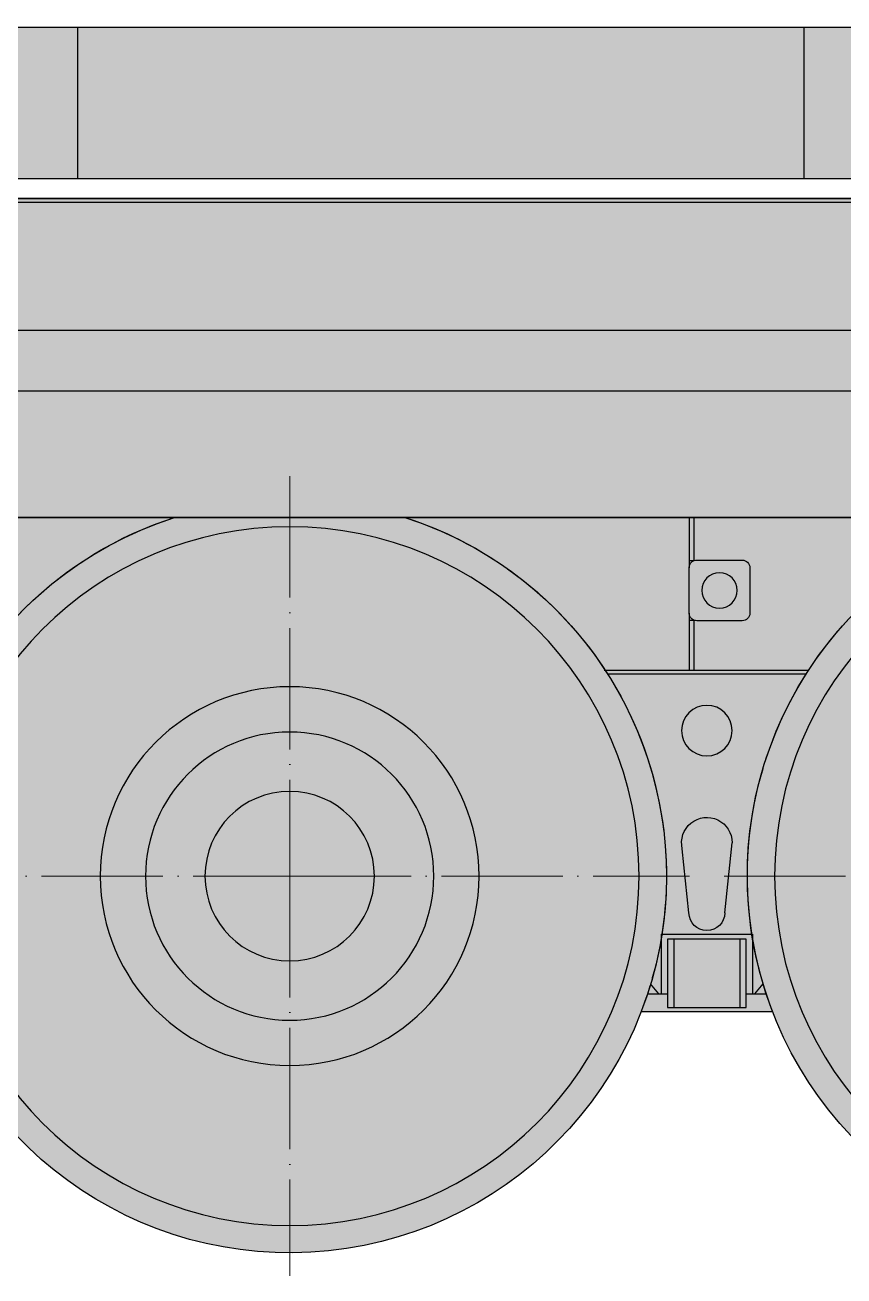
# Model space of a CAD drawing. Header units: millimetres. Extents: x 23077 to 36984, y -3880 to 22709.
# Drawn here: x 27710 to 29330, y 6471 to 8945 of the extents above; entities that cross this region are included whole.
import ezdxf

# ---------------------------------------------------------------- set-up
doc = ezdxf.new("R2010")
doc.units = ezdxf.units.MM
doc.set_wipeout_variables(frame=1)
doc.linetypes.add('ACAD_ISO04W100', pattern=[30, 24, -3, 0, -3])
doc.layers.add('LTM-1160-2', color=251, linetype='Continuous')
doc.layers.add('LTM-1160-2 Оси', color=254, linetype='ACAD_ISO04W100', lineweight=15)
doc.layers.add('LTM-1160-2 Штрих', color=41, linetype='Continuous', lineweight=15)

# ---------------------------------------------------------------- blocks, each defined once
blk = doc.blocks.new('BLOCK-20160220.19073059')
at = {"color": 0, "linetype": 'ByBlock', "lineweight": -2, "transparency": 16777216}
blk.add_wipeout([(-227.8662243090806, 709.2968234943105), (-227.86622430908042, 709.2968234943105), (-419.244714765826, 615.8399703988989), (-576.3600593647211, 472.0530499521126), (-686.3718673294494, 289.68717565450197), (-740.2893261592815, 83.6463601995697), (-745, -2.2737367544323206e-13), (-745, -2.2737367544323206e-13), (-714.5571073825499, -210.79169881445182), (-591.0616921810196, -453.5097309166688), (-426.7594399572852, -610.6565158969028), (-227.78045373816522, -709.3243721280387), (-2.296357548559058e-13, -745.0000000000014), (196.60498213137066, -718.5899254798434), (377.26332944111545, -642.415270879366), (493.52445895357164, -558.0847681263034), (631.2631492190809, -395.6410449359562), (717.4112991757866, -200.86320672268062), (744.9283749221478, 10.330355069266943), (711.5655190565736, 220.67965943819695), (620.0493405415529, 412.9937230685173), (477.8590801698158, 571.5555086772124), (296.6153629822864, 683.4064138145727), (227.86622430908716, 709.2968234943178)], dxfattribs=at)
at = {"layer": 'LTM-1160-2 Штрих', "extrusion": (0, 0, -1)}
h = blk.add_hatch(color=251, dxfattribs=at)
h.dxf.hatch_style = 1
h.paths.add_polyline_path([(0, 691), (0, 709.2968234794971), (-227.8662244013321, 709.2968234646833, 0.3258367228850333), (-745.0000000000073, 0), (-691, 0, -0.4142135623730951)])
h.paths.add_polyline_path([(-691, 0), (-745.0000000000073, 0, 0.4142135623730964), (0, -745.0000000000036), (0, -691, -0.4142135623730951)])
h.paths.add_polyline_path([(745, 0), (691, 0, -0.414213562373095), (0, -691), (0, -745, 0.4142135623730928)])
h.paths.add_polyline_path([(227.8662243090803, 709.296823494311), (0, 709.2968234794971), (0, 691, -0.4142135623730951), (691, 0), (745, 0, 0.3258367229209976)])
h = blk.add_hatch(color=252, dxfattribs=at)
h.dxf.hatch_style = 1
h.paths.add_polyline_path([(0, 374.5409214720639), (0, 691, 0.4142135623730951), (-691, 0), (-374.5409214720639, 0, -0.4142135623730951)])
h.paths.add_polyline_path([(-374.5409214720639, 0), (-691, 0, 0.4142135623730951), (0, -691), (0, -374.5409214720639, -0.4142135623730951)])
h.paths.add_polyline_path([(691, 0), (374.5409214720639, 0, -0.4142135623730951), (0, -374.5409214720639), (0, -691, 0.4142135623730951)])
h.paths.add_polyline_path([(0, 691), (0, 374.5409214720639, -0.4142135623730951), (374.5409214720639, 0), (691, 0, 0.4142135623730951)])
h = blk.add_hatch(color=256, dxfattribs=at)
h.dxf.hatch_style = 1
h.set_gradient(color1=(132, 132, 132), color2=(214, 214, 214), tint=1, name='HEMISPHERICAL')
h.paths.add_polyline_path([(0, 285), (0, 374.5409214720639, 0.4142135623730951), (-374.5409214720639, 0), (-285, 0, -0.4142135623730951)])
h.paths.add_polyline_path([(0, 167.5), (0, 285, 0.4142135623730951), (-285, 0), (-167.5, 0, -0.4142135623730951)], flags=17)
h.paths.add_polyline_path([(-285, 0), (-374.5409214720639, 0, 0.4142135623730951), (0, -374.5409214720639), (0, -285, -0.4142135623730951)])
h.paths.add_polyline_path([(-167.5, 0), (-285, 0, 0.4142135623730951), (0, -285), (0, -167.5, -0.4142135623730951)], flags=17)
h.paths.add_polyline_path([(285, 0), (167.5, 0, -0.4142135623730951), (0, -167.5), (0, -285, 0.4142135623730949)], flags=17)
h.paths.add_polyline_path([(374.5409214720639, 0), (285, 0, -0.4142135623730949), (0, -285), (0, -374.5409214720639, 0.4142135623730951)])
h.paths.add_polyline_path([(0, 285), (0, 167.5, -0.4142135623730951), (167.5, 0), (285, 0, 0.4142135623730949)], flags=17)
h.paths.add_polyline_path([(0, 374.5409214720639), (0, 285, -0.4142135623730949), (285, 0), (374.5409214720639, 0, 0.4142135623730951)])
h = blk.add_hatch(color=256, dxfattribs=at)
h.dxf.hatch_style = 1
h.paths.add_polyline_path([(0, 167.5, 0.4142135623730951), (-167.5, 0), (0, 0)])
h.paths.add_polyline_path([(0, 0), (-167.5, 0, 0.4142135623730951), (0, -167.5)])
h.paths.add_polyline_path([(167.5, 0), (0, 0), (0, -167.5, 0.4142135623730951)])
h.paths.add_polyline_path([(0, 167.5), (0, 0), (167.5, 0, 0.4142135623730951)])
at = {"color": 0, "linetype": 'ByBlock', "lineweight": -2, "transparency": 16777216}
blk.add_lwpolyline([(227.8662244013249, 709.2968234646833), (-227.8662243090803, 709.296823494311, 0.3258367229209975), (-745, 0, 1.966640379264722), (227.8662243090876, 709.2968234943182)], format="xyb", dxfattribs=at)
for radius in [691.0000000000001, 374.5409214720646, 285.0000000000001, 167.5]:
    blk.add_circle((0, 0), radius, dxfattribs=at)
at = {"layer": 'LTM-1160-2 Оси', "ltscale": 10, "transparency": 16777216}
for p, q in [((0, 790.7953798712697), (0, 0)), ((0, 0), (-790.7953798712697, 0)), ((0, 0), (0, -790.7953798712697)), ((790.7953798712697, 0), (0, 0))]:
    blk.add_line(p, q, dxfattribs=at)
blk = doc.blocks.new('BLOCK-20160220.15365116')
at = {"color": 0, "linetype": 'ByBlock', "lineweight": -2, "transparency": 16777216}
blk.add_wipeout([(1629.5311524008866, 1500.0922033359539), (1454.999999998108, 1197.795379870514), (904.9999999988355, 1197.795379870514), (730.4688475960571, 1500.0922033359539), (-2315.1716772737345, 1500.0922033359539), (-3173.000000002503, 1500.0922033359539), (-3173.000000002503, 1281.880696915323), (-3165.9289321905817, 1274.8096291034017), (-3153.000000002066, 1274.8096291034017), (-3153.000000002066, 1194.8096291052943), (-3165.9289321905817, 1194.8096291052943), (-3173.000000002503, 1187.7385612933722), (-3173.000000002503, 698.7774685912891), (-3183.000000000902, 698.7774685912891), (-3196.9175359263327, 700.7953798711242), (-3220.005970593775, 700.7931056723464), (-3231.9175359261862, 703.7774685923077), (-3488.082464074978, 703.7774685923077), (-3500, 700.7953798711242), (-3523.0824640748333, 700.7953798711242), (-3535.0000000034925, 698.7774685912891), (-3541.000000002896, 698.7774685912891), (-3541.000000001077, 2005.8096291031688), (-3154.836297271686, 2005.8096291031688), (-2435.0333946968026, 2130.3180005306785), (-2429.109022988996, 2130.7953798711524), (-1029.534028741182, 2130.795379871415), (-1020.0000000004366, 2133.3500151740736), (-1020.0000000004366, 2140.7953798734534), (1019.9999999967984, 2140.7953798734534), (1019.9999999967984, 2133.9886739988287), (1028.3422751454052, 2130.795379871415), (4949.048737613338, 2130.795379871415), (4949.048737613338, 1629.4713075185427), (4938.048737611098, 1629.4713075185427), (4938.048737611098, 1512.8071284496973), (4912.779226599981, 1500.0922033359539)], dxfattribs=at)
at = {"layer": 'LTM-1160-2 Штрих'}
h = blk.add_hatch(color=256, dxfattribs=at)
h.dxf.hatch_style = 1
h.paths.add_polyline_path([(4912.779226599981, 1500.092203335953), (1629.531152400887, 1500.092203335953), (1454.999999998108, 1197.795379870513), (904.9999999988358, 1197.795379870513), (730.4688475960575, 1500.092203335953), (-2315.171677273735, 1500.092203335953), (-3173.000000002503, 1500.092203335953), (-3173.000000002503, 1281.880696915323), (-3165.928932190582, 1274.809629103402), (-3153.000000002066, 1274.809629103402), (-3153.000000002066, 1194.809629105293), (-3165.928932190582, 1194.809629105293), (-3173.000000002503, 1187.738561293372), (-3173.000000002503, 698.7774685912882), (-3183.000000000902, 698.7774685912882), (-3196.917535926332, 700.7953798711242), (-3220.005970593775, 700.7931056723464), (-3231.917535926186, 703.7774685923068), (-3488.082464074978, 703.7774685923068), (-3500, 700.7953798711242), (-3523.082464074832, 700.7953798711242), (-3535.000000003492, 698.7774685912882), (-3541.000000002896, 698.7774685912882), (-3541.000000001077, 2005.809629103169), (-3154.836297271686, 2005.809629103169), (-2435.033394696802, 2130.318000530679), (-2429.109022988996, 2130.795379871153), (-1029.534028741182, 2130.795379871415), (-1020.000000000437, 2133.350015174074), (-1020.000000000437, 2140.795379873452), (1019.999999996799, 2140.795379873452), (1019.999999996799, 2133.988673998829), (1028.342275145405, 2130.795379871415), (4949.048737613339, 2130.795379871415), (4949.048737613339, 1629.471307518543), (4938.048737611098, 1629.471307518543), (4938.048737611098, 1512.807128449698)])
at = {"color": 0, "linetype": 'ByBlock', "lineweight": -2, "transparency": 16777216}
for p, q in [((4949.048737613339, 2130.795379871415), (1945.619877478748, 2130.795379871415)), ((4949.048737613339, 2123.795379873627), (1019.999999996799, 2123.795379873627)), ((-3186.500000003434, 1870.092203338572), (4939.048737611301, 1870.092203338572)), ((-3186.500000003434, 1750.092203335953), (4949.048737613339, 1750.092203335953))]:
    blk.add_line(p, q, dxfattribs=at)
blk.add_wipeout([(4939.0487376113015, 888.0209706840105), (4636.180746576429, 1028.2876658820896), (4636.180746576429, 1028.2876658820896), (4561.892281614191, 1185.4635821463653), (4453.208913966588, 1321.150612759965), (4316.04534873382, 1427.9644744661891), (4157.866224309088, 1500.092203365588), (3702.1337756909197, 1500.0922033655806), (3702.1337756909197, 1500.0922033655806), (3510.7614161895362, 1406.6480999607347), (3353.6504875493006, 1262.8728011640887), (3243.6423448337027, 1080.5176833896571), (3189.7284288846504, 874.4874183573061), (3196.3153570110544, 661.6217498710052), (3234.729566296068, 523.2953798731614), (2975.3191713158735, 523.2953798731614), (2975.3191713158735, 523.2953798731614), (3022.593335832935, 730.9611290211935), (3009.1784018768926, 943.5168853463388), (2936.1707168139055, 1143.5913412914774), (2809.536898406715, 1314.8332346342404), (2639.6262076902394, 1443.2476698829682), (2507.8662243079234, 1500.092203365588), (2052.133775597525, 1500.092203335953), (2052.133775597525, 1500.092203335953), (1933.243372800284, 1450.177546368097), (1824.740456483383, 1380.5103517336315), (1729.8753540750852, 1293.1775789471667), (1651.4898568821081, 1190.7953798727244), (1651.4898568821081, 1190.7953798727249), (1454.9999999981083, 1190.7953798727249), (1454.9999999981083, 1197.795379870513), (1629.5311524008866, 1500.092203335953), (4912.7792265999815, 1500.092203335953), (4938.048737611098, 1512.8071284496982)], dxfattribs=at)
at = {"layer": 'LTM-1160-2 Штрих'}
h = blk.add_hatch(color=253, dxfattribs=at)
h.dxf.hatch_style = 1
edge = h.paths.add_edge_path()
edge.add_line((4938.048737611098, 1512.807128449698), (4939.048737611301, 888.0209706840119))
edge.add_line((4939.048737611301, 888.0209706840105), (4636.180746576429, 1028.28766588209))
edge.add_arc((3929.882098447422, 790.6029052498488), 745.2193138839542, 18.5991987642422, 72.18594244980878)
edge.add_line((4157.866224309088, 1500.092203365588), (3702.133775690916, 1500.092203365581))
edge.add_arc((3929.941883712207, 790.8578809003084), 744.9227196448071, 107.807167949971, 201.0499410452336)
edge.add_line((3234.729566296068, 523.2953798731614), (2975.319171315874, 523.2953798731614))
edge.add_arc((2279.999999998843, 790.7953798712842), 744.9999999999944, 338.9574966500736, 432.1900466070966)
edge.add_line((2507.866224307923, 1500.092203365588), (2052.133775597527, 1500.092203335953))
edge.add_arc((2279.999999999942, 790.7953798669623), 745.0000000044326, 107.8099534003332, 147.5262772612043)
edge.add_line((1651.489856882108, 1190.795379872725), (1454.999999998108, 1190.795379872725))
edge.add_line((1454.999999998108, 1190.795379872725), (1454.999999998108, 1197.795379870513))
edge.add_line((1454.999999998108, 1197.795379870513), (1629.531152400887, 1500.092203335953))
edge.add_line((1629.531152400887, 1500.092203335953), (4912.779226599981, 1500.092203335953))
edge.add_line((4912.779226599981, 1500.092203335953), (4938.048737611098, 1512.807128449697))
at = {"color": 0, "linetype": 'ByBlock', "lineweight": -2, "transparency": 16777216}
for p, q in [((1629.531152400887, 1500.092203335953), (4912.779226599981, 1500.092203335953)), ((3130.048737613834, 1414.937515495694), (3130.048737613834, 1499.09848074094)), ((3140.048737612233, 1500.092203335953), (3140.048737612233, 1414.937515495694)), ((3125.048737612815, 1415.79537987127), (3035.048737612669, 1415.79537987127)), ((3140.048737612233, 1414.937515495694), (3130.048737613834, 1414.937515495694)), ((3140.048737612233, 1414.937515495694), (3140.048737612233, 1400.795379871852)), ((3020.048737613251, 1400.795379871852), (3020.048737613251, 1310.795379871706)), ((3140.048737612233, 1310.795379871706), (3140.048737612233, 1400.795379871852)), ((3035.048737612669, 1295.795379872288), (3125.048737612815, 1295.795379872288)), ((3130.048737613834, 1197.795379870513), (3130.048737613834, 1296.653244247864)), ((3130.048737613834, 1296.653244247864), (3140.048737612233, 1296.653244247864)), ((3140.048737612233, 1310.795379871706), (3140.048737612233, 1296.653244247864)), ((3140.048737612233, 1296.653244247864), (3140.048737612233, 1197.795379870513)), ((3308.015780286951, 1197.795379870513), (2902.032957324991, 1197.795379870513)), ((3301.979234962346, 1190.795379872725), (2908.510143115564, 1190.795379872725)), ((3069.705197831354, 718.2953798728704), (3055.048737613106, 856.7953798738017)), ((3140.392277393403, 718.2953798728704), (3153.648183950281, 845.0440473716299)), ((3195.048737612524, 676.2953798715898), (3015.048737612233, 676.2953798715898)), ((3015.048737612233, 676.2953798715898), (3015.048737612233, 558.2953798730159)), ((3195.048737612524, 558.2953798730159), (3195.048737612524, 676.2953798715898)), ((3027.54873761296, 666.2953798731905), (3182.548737611796, 666.2953798731905)), ((3027.54873761296, 531.2953798711533), (3027.54873761296, 666.2953798731905)), ((3040.048737613688, 666.2953798731905), (3040.048737613688, 531.2953798711533)), ((3170.048737611069, 666.2953798731905), (3170.048737611069, 531.2953798711533)), ((3182.548737611796, 666.2953798731905), (3182.548737611796, 531.2953798711533)), ((3010.048737611214, 558.2953798730159), (2993.845365545305, 577.6058067495323)), ((3200.048737613542, 558.2953798730159), (3216.216166309692, 577.5629711094807)), ((3027.54873761296, 558.2953798730159), (2987.840197012702, 558.2953798730159)), ((3222.257278212055, 558.2953798730159), (3182.548737611796, 558.2953798730159)), ((3182.548737611796, 531.2953798711533), (3027.54873761296, 531.2953798711533))]:
    blk.add_line(p, q, dxfattribs=at)
for points in [[(4912.779226599981, 1500.092203335953), (1629.531152400887, 1500.092203335953)], [(1028.342275145405, 2130.795379871415), (4949.048737613339, 2130.795379871415), (4949.048737613339, 1629.471307518543), (4938.048737611098, 1629.471307518543), (4938.048737611098, 1512.807128449698), (4912.779226599981, 1500.092203335953)]]:
    blk.add_lwpolyline(points, dxfattribs=at)
blk.add_lwpolyline([(4938.048737611098, 1512.807128449698), (4939.048737611301, 888.0209706840105), (4636.180746576429, 1028.28766588209, 0.2381724805933827), (4157.866224309088, 1500.092203365588), (3702.13377569092, 1500.092203365581, 0.4308893059760753), (3234.729566296068, 523.2953798731614), (2975.319171315874, 523.2953798731614, 0.430836418178704), (2507.866224307923, 1500.092203365588), (2052.133775597526, 1500.092203335953, 0.175051004102228), (1651.489856882108, 1190.795379872725), (1454.999999998108, 1190.795379872725), (1454.999999998108, 1197.795379870513), (1629.531152400887, 1500.092203335953), (4912.779226599981, 1500.092203335953), (4938.048737611098, 1512.807128449698)], format="xyb", dxfattribs=at)
for centre, radius in [((3080.048737610923, 1355.795379873598), 35), ((3105.048737612378, 1078.545379870775), 50)]:
    blk.add_circle(centre, radius, dxfattribs=at)
for centre, radius, start, end in [((3035.048737612669, 1400.795379871852), 15, 90, 180), ((3125.048737612815, 1400.795379871852), 15, 70.52877936182014, 90), ((3125.048737612815, 1400.795379871852), 15.00000000000225, 0, 70.52877936182014), ((3035.048737612669, 1310.795379871706), 15, 180, 270), ((3125.048737612815, 1310.795379871706), 14.99999999999882, 270, 289.4712206381799), ((3125.048737612815, 1310.795379871706), 15, 289.4712206381799, 0), ((3105.048737612378, 856.7953798738017), 50, 346.4068062312379, 180), ((3105.048737612378, 718.2953798728704), 35.34353978042054, 180, 0)]:
    blk.add_arc(centre, radius, start, end, dxfattribs=at)
for p in [(2279.999999998836, 790.7953798712697), (3930, 790.7953798712697)]:
    blk.add_blockref('BLOCK-20160220.19073059', p, dxfattribs=at)
blk = doc.blocks.new('BLOCK-20160220.15411486')
at = {"color": 0, "linetype": 'ByBlock', "lineweight": -2, "transparency": 16777216}
blk.add_wipeout([(-1262.597743279912, 1222.9499999994005), (-1862.095420903643, 1222.9499999994005), (-1991.9561081915167, 1451.6174600903464), (-1991.9561081915167, 1451.6174600903464), (-2004.9985761199623, 1501.5336419932628), (-1991.4241111919982, 1551.3077827427414), (-1954.8458710701702, 1587.6913440722687), (-1904.9999999988358, 1600.9999999987472), (-1904.999999998836, 1600.9999999987476), (-1262.597743279912, 1600.9999999987476), (-1262.597743279912, 1865.9999490228065), (-2190.4659712599823, 1865.999999998166), (-2200.000000004366, 1867.999999998573), (-2214.158518341719, 1872.9999999995925), (-2904.999999998836, 1872.9999999995925), (-2904.999999998836, 1886.3333333320038), (-2904.999999998836, 1886.3333333320038), (-2905.4290797353897, 1889.2311748197567), (-2906.6794970583933, 1891.8803352956043), (-2908.64394622114, 1894.0534745445807), (-2911.1538461584137, 1895.564102564094), (-2911.153846158413, 1895.564102564094), (-2957.5000000040745, 1914.874999998573), (-2957.5000000040745, 1927.9999999998836), (-2957.5000000040745, 1927.9999999998836), (-2958.6418070160835, 1933.7402514853798), (-2961.8933982857793, 1938.6066017177664), (-2966.7597485180404, 1941.8581929876514), (-2972.500000003492, 1942.9999999998836), (-2972.5000000034925, 1942.9999999998836), (-3037.499999998545, 1942.999999999301), (-3037.499999998545, 1942.999999999301), (-3043.2402514840414, 1941.8581929872917), (-3048.106601716428, 1938.6066017175958), (-3051.358192986313, 1933.7402514853352), (-3052.4999999985444, 1927.9999999998836), (-3052.499999998545, 1927.9999999998836), (-3052.5000000052387, 1917.9999999978454), (-3065.0000000023283, 1917.9999999978454), (-3065.0000000023283, 1872.2426406857257), (-3069.242640689481, 1867.999999998573), (-3455.0000000017462, 1867.999999998573), (-3455.0000000017462, 1895.9999999970014), (-3425.0000000029104, 1895.9999999970014), (-3425.0000000029104, 1945.9999999999122), (-3546.999999998661, 1945.9999999999122), (-3546.999999998661, 1960.9999999993306), (-3563.000000001921, 1960.9999999993306), (-3563.000000001921, 1945.9999999999122), (-3685.0000000049477, 1945.9999999999122), (-3685.0000000049477, 1895.9999999970014), (-3654.999999998836, 1895.9999999970014), (-3654.999999998836, 1842.3405193716458), (-3695.6954646440718, 1837.6745576987119), (-3695.6954646440718, 1837.6745576987119), (-3713.0142805991704, 1832.3885445651554), (-3727.314697054185, 1821.2808260708894), (-3736.7211667943366, 1805.8082164667435), (-3740.0000000052387, 1788.0000000004648), (-3740.0000000052387, 1626.5572382690143), (-3746.527036448242, 1618.7786191330815), (-3749.566965133141, 1615.4712667954846), (-3750, 1610.9999999971478), (-3750, 1310.9999999978754), (-3755.0000000046566, 1310.9999999978754), (-3853.7883414828684, 1189.550983584922), (-3853.7883414828684, 1189.550983584922), (-3864.317921810627, 1166.2305885883538), (-3861.93187059715, 1140.7547246328113), (-3847.2550592316134, 1119.7951422701976), (-3824.1311267167657, 1108.8408449525473), (-3824.1311267167657, 1108.8408449525482), (-3755.0000000046566, 1095.99999999773), (-3750, 1095.99999999773), (-3740.0000000052387, 1085.9863429850516), (-3740.0000000052387, 1075.9999999972933), (-3605.0000000032014, 1075.9999999972933), (-3605.0000000032014, 1065.9999999988931), (-3643.000000003667, 1065.9999999988931), (-3643.000000003667, 1036.0000000000578), (-3637.2264973106217, 1025.9999999980205), (-3472.773502697237, 1025.9999999980205), (-3467.000000004191, 1036.0000000000578), (-3467.000000004191, 1065.9999999988931), (-3505.0000000046566, 1065.9999999988931), (-3505.0000000046566, 1075.9999999972933), (-2794.9999999982538, 1075.9999999972933), (-2794.9999999982538, 64.9999999986901), (-1804.9348483764336, 64.9999999986901), (-1734.1495366636086, 31.499999997321993), (-1665.8504633232953, 31.499999997321993), (-1595.9124908040396, 64.9999999986901), (-1262.597743279912, 64.9999999986901)], dxfattribs=at)
blk = doc.blocks.new('BLOCK-20160220.18530547')
at = {"color": 0, "linetype": 'ByBlock', "lineweight": -2}
blk.add_wipeout([(1005.960305234111, 150.0000000014552), (1005.960305234111, -150.0000000014552), (-1005.960305234112, -150.0000000014552), (-1005.960305234112, 150.0000000014552)], dxfattribs=at)
at = {"layer": 'LTM-1160-2 Штрих', "extrusion": (0, 0, -1)}
h = blk.add_hatch(color=256, dxfattribs=at)
h.dxf.hatch_style = 1
h.set_gradient(color1=(132, 132, 132), color2=(214, 214, 214), rotation=180, tint=1)
h.paths.add_polyline_path([(1005.960305234112, 150.0000000014552), (750.8196359940484, 150.0000000014552), (750.8196359940484, -150.0000000014552), (1005.960305234112, -150.0000000014552)])
h = blk.add_hatch(color=254, dxfattribs=at)
h.dxf.hatch_style = 1
h.paths.add_polyline_path([(750.8196359940484, 150.0000000014552), (-685.9396947638743, 150.0000000014552), (-685.9396947638743, -150.0000000014552), (750.8196359940484, -150.0000000014552)])
h = blk.add_hatch(color=256, dxfattribs=at)
h.dxf.hatch_style = 1
h.set_gradient(color1=(132, 132, 132), color2=(214, 214, 214), tint=1)
h.paths.add_polyline_path([(-685.9396947638743, 150.0000000014552), (-1005.960305234112, 150.0000000014552), (-1005.960305234112, -150.0000000014552), (-685.9396947638743, -150.0000000014552)])
at = {"color": 0, "linetype": 'ByBlock', "lineweight": -2, "transparency": 16777216}
for p, q in [((-1005.960305234112, 150.0000000014552), (1005.960305234112, 150.0000000014552)), ((-1005.960305234112, -150.0000000014552), (-1005.960305234112, 150.0000000014552)), ((-750.8196359940484, 150.0000000014552), (-750.8196359940484, -150.0000000014552)), ((685.9396947638743, 150.0000000014552), (685.9396947638743, -150.0000000014552)), ((1005.960305234112, -150.0000000014552), (1005.960305234112, 150.0000000014552)), ((1005.960305234112, -150.0000000014552), (-1005.960305234112, -150.0000000014552))]:
    blk.add_line(p, q, dxfattribs=at)
blk = doc.blocks.new('*U40')
at = {"color": 0, "linetype": 'ByBlock', "lineweight": -2, "transparency": 16777216, "xscale": -1}
blk.add_blockref('BLOCK-20160220.15365116', (0, 0), dxfattribs=at)
at = {"color": 0, "linetype": 'ByBlock', "lineweight": -2, "transparency": 16777216}
blk.add_blockref('BLOCK-20160220.15411486', (0, 2100.000000001281), dxfattribs=at)
blk.add_blockref('BLOCK-20160220.18530547', (-3599.039694765888, 2320.000000001455), dxfattribs=at)

msp = doc.modelspace()

# ---------------------------------------------------------------- block references
at = {"layer": 'LTM-1160-2'}
msp.add_blockref('*U40', (32163.46423110274, 6470.673396712955), dxfattribs=at)

doc.saveas('drawing.dxf')
